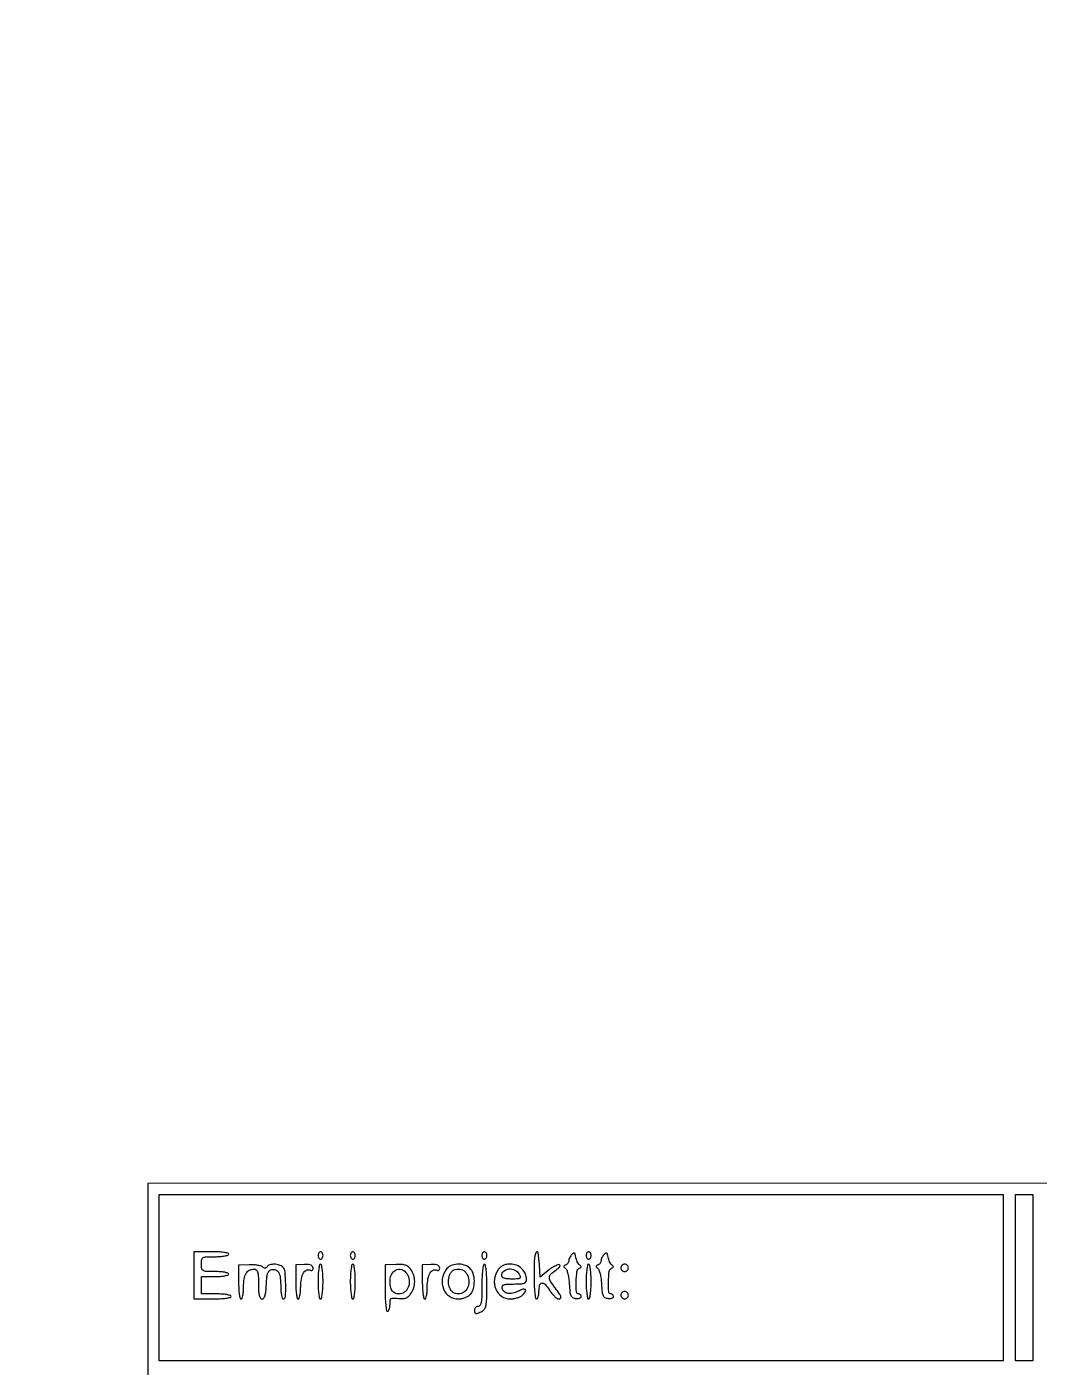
# Model space of a CAD drawing. Extents: x 0 to 836, y 5 to 589.
# Drawn here: x 693.1 to 727.6, y 48.52 to 94.18 of the extents above; entities that cross this region are included whole.
import ezdxf

# ---------------------------------------------------------------- set-up
doc = ezdxf.new("R2010")
doc.units = 0
doc.header["$MEASUREMENT"] = 0

msp = doc.modelspace()

# ---------------------------------------------------------------- linework, layer by layer
for points in [[(201.712326, 537.783562, -0.000001), (217.055896, 537.76491, -0.426088)], [(546.957638, 269.095817, -0.000001), (546.976289, 285.583213, -0.415883)], [(420.497259, 588.710259, 0.000013), (261.145696, 588.714318, 0.000021), (126.989856, 588.708632)], [(718.0002, 320.588723, -0.000011), (717.997333, 194.273324, -0.000202)], [(604.852986, 529.408162, -0.000002), (620.423836, 529.389509, -0.550615)], [(238.738155, 529.614638, -0.000002), (224.300981, 529.63329, -0.415836)], [(308.18842, 529.408162, -0.000002), (322.638019, 529.38951, -0.415836)], [(531.796111, 538.074638, -0.000002), (517.6951, 538.093291, -0.426056)], [(413.368417, 538.074638, -0.000002), (399.676779, 538.093291, -0.415815)], [(693.315638, 481.579418, -0.000002), (693.334294, 494.031443, -0.550517)], [(693.109162, 421.684687, -0.000002), (693.090507, 409.236574, -0.415775)], [(420.462, 4.7376), (836.1018, 4.7376), (836.1018, 4.9491, 0.047675), (836.091092, 5.061147, 0.173074), (836.05527, 5.121825, 0.144586), (835.98451, 5.152374, 0.030103), (835.848, 5.1606), (835.5942, 5.1606), (835.5942, 29.943407, 0.000223), (835.589332, 40.867792, 0.000628), (835.572933, 48.504221, 0.000026), (835.551504, 54.703733, 0.258997), (835.509671, 54.778456, -0.259848), (835.46748, 54.854103), (835.446278, 121.592707, -0.000059), (835.429914, 203.53197, -0.00002), (835.42504, 321.569549)], [(420.2505, 588.3084), (835.2558, 588.3084), (835.2558, 342.125004), (835.2558, 95.941608), (834.226362, 95.917854, 0.005656), (833.744752, 95.901288, 0.018842), (833.42937, 95.874932, 0.021618), (833.219886, 95.840203, 0.266746), (833.161812, 95.78835, 0.435089), (833.190699, 95.735497, 0.036882), (833.361226, 95.705153, 0.021253), (833.660636, 95.687207, 0.004341), (834.19125, 95.6826), (835.2558, 95.6826), (835.2558, 75.251752), (835.2558, 54.820903), (766.24335, 54.799702), (697.2309, 54.7785), (697.209608, 29.96955), (697.188315, 5.1606), (351.216758, 5.1606)], [(718.148241, 147.565102, 0.000075), (718.164575, 211.571705, 0.000026), (718.1694, 303.889409)], [(598.142374, 133.226362, -0.000004), (607.061927, 133.207701, -0.425827)], [(717.979042, 153.570589, -0.000014), (717.95733, 128.915092, -0.566366)], [(697.717276, 143.123208, 0.00005), (697.733914, 112.583717, 0.000756)], [(693.14901, 102.863025, 0.000016), (693.170339, 95.470738, 0.413359)], [(693.254461, 95.470738, 0.000016), (693.27579, 102.851901, 0.000529)], [(718.021458, 99.577156, 0.000051), (718.042926, 95.470452, 0.412653)], [(697.756816, 101.967196, 0.000146), (697.782466, 95.491877, 0.358326)]]:
    msp.add_lwpolyline(points, format="xyb")
for points in [[(726.3756, 51.5637), (726.3756, 48.7296), (711.9936, 48.7296), (697.6116, 48.7296), (697.6116, 51.5637), (697.6116, 54.3978), (711.9936, 54.3978), (726.3756, 54.3978)], [(727.3908, 51.5637), (727.3908, 48.7296), (727.0947, 48.7296), (726.7986, 48.7296), (726.7986, 51.5637), (726.7986, 54.3978), (727.0947, 54.3978), (727.3908, 54.3978)]]:
    msp.add_lwpolyline(points, close=True)
for points in [[(698.796, 51.6483), (698.796, 50.8446), (699.4305, 50.8446, 0.011522), (699.682399, 50.850406, 0.02162), (699.885225, 50.86857, 0.018508), (700.036841, 50.894528, 0.354925), (700.065, 50.9292, 0.339565), (700.039347, 50.962618, 0.024068), (699.91695, 50.989125, 0.025878), (699.75336, 51.007757, 0.015416), (699.5574, 51.0138), (699.0498, 51.0138), (699.0498, 51.3099), (699.0498, 51.606), (699.5151, 51.606, 0.017105), (699.693466, 51.612104, 0.027868), (699.843718, 51.630851, 0.026982), (699.955691, 51.657519, 0.332234), (699.9804, 51.6906, 0.332234), (699.955691, 51.723681, 0.026982), (699.843718, 51.750349, 0.027868), (699.693466, 51.769096, 0.017105), (699.5151, 51.7752, -0.008002), (699.212021, 51.780051, -0.11737), (699.109725, 51.807886, -0.230406), (699.062665, 51.874009, -0.041432), (699.0498, 52.029, -0.041432), (699.062665, 52.183991, -0.230406), (699.109725, 52.250114, -0.11737), (699.212021, 52.277949, -0.008002), (699.5151, 52.2828, 0.017105), (699.693466, 52.288904, 0.027868), (699.843718, 52.307651, 0.026982), (699.955691, 52.334319, 0.332234), (699.9804, 52.3674, 0.350432), (699.952995, 52.4017, 0.020168), (699.8112, 52.427829, 0.022889), (699.621441, 52.446126, 0.01259), (699.3882, 52.452), (698.796, 52.452)], [(703.026, 52.3251, 0.064853), (703.032319, 52.276586, 0.082425), (703.050851, 52.235477, 0.098894), (703.078337, 52.207977, 0.148195), (703.1106, 52.1982, 0.148195), (703.142863, 52.207977, 0.098894), (703.170349, 52.235477, 0.082425), (703.188881, 52.276586, 0.064853), (703.1952, 52.3251, 0.064853), (703.188881, 52.373614, 0.082425), (703.170349, 52.414723, 0.098894), (703.142863, 52.442223, 0.148195), (703.1106, 52.452, 0.148195), (703.078337, 52.442223, 0.098894), (703.050851, 52.414723, 0.082425), (703.032319, 52.373614, 0.064853)], [(704.1258, 52.3251, 0.064853), (704.132119, 52.276586, 0.082425), (704.150651, 52.235477, 0.098894), (704.178137, 52.207977, 0.148195), (704.2104, 52.1982, 0.148195), (704.242663, 52.207977, 0.098894), (704.270149, 52.235477, 0.082425), (704.288681, 52.276586, 0.064853), (704.295, 52.3251, 0.064853), (704.288681, 52.373614, 0.082425), (704.270149, 52.414723, 0.098894), (704.242663, 52.442223, 0.148195), (704.2104, 52.452, 0.148195), (704.178137, 52.442223, 0.098894), (704.150651, 52.414723, 0.082425), (704.132119, 52.373614, 0.064853)], [(708.6096, 52.3251, 0.064853), (708.615919, 52.276586, 0.082425), (708.634451, 52.235477, 0.098894), (708.661937, 52.207977, 0.148195), (708.6942, 52.1982, 0.148195), (708.726463, 52.207977, 0.098894), (708.753949, 52.235477, 0.082425), (708.772481, 52.276586, 0.064853), (708.7788, 52.3251, 0.064853), (708.772481, 52.373614, 0.082425), (708.753949, 52.414723, 0.098894), (708.726463, 52.442223, 0.148195), (708.6942, 52.452, 0.148195), (708.661937, 52.442223, 0.098894), (708.634451, 52.414723, 0.082425), (708.615919, 52.373614, 0.064853)], [(710.3862, 51.6483, 0.008575), (710.391802, 51.321693, 0.017647), (710.409576, 51.066675, 0.013417), (710.434945, 50.875178, 0.368504), (710.4708, 50.8446, 0.251914), (710.503295, 50.862081, 0.064068), (710.530549, 50.917687, 0.049716), (710.549241, 50.998097, 0.032276), (710.5554, 51.093407, -0.048411), (710.576615, 51.312011, -0.318609), (710.651903, 51.383629, -0.253558), (710.762158, 51.342994, -0.03656), (710.912067, 51.144958, 0.023004), (710.9938, 51.030681, 0.029504), (711.079602, 50.934002, 0.030079), (711.158282, 50.864182, 0.165426), (711.21105, 50.845647, 0.135321), (711.284862, 50.865212, 0.342401), (711.304328, 50.913541, 0.085305), (711.257835, 51.010513, 0.008583), (711.1053, 51.21778, -0.021907), (710.944304, 51.449215, -0.150138), (710.908254, 51.581561, -0.199038), (710.957906, 51.691255, -0.043218), (711.124722, 51.822446, 0.025614), (711.211906, 51.886181, 0.072969), (711.26263, 51.941439, 0.17866), (711.272697, 51.981983, 0.292659), (711.251222, 52.008559, 0.169458), (711.193812, 52.007757, 0.032343), (711.096824, 51.965099, 0.031194), (710.98502, 51.897868, 0.02427), (710.87225, 51.81173), (710.5977, 51.580094), (710.572129, 52.016047, 0.023469), (710.529172, 52.421637, 0.729511), (710.462531, 52.432244, 0.104984), (710.3998, 52.195392, 0.012427)], [(711.67635, 52.355784, 0.042353), (711.63588, 52.307314, 0.036032), (711.601664, 52.250104, 0.037585), (711.578121, 52.193127, 0.079342), (711.5706, 52.14603, -0.091862), (711.562715, 52.103474, -0.065334), (711.539536, 52.060731, -0.063602), (711.505279, 52.024283, -0.076118), (711.46485, 52.000191, 0.045307), (711.417142, 51.975595, 0.244678), (711.403006, 51.951149, 0.216177), (711.414193, 51.923257, 0.036112), (711.459759, 51.885544, -0.157015), (711.500448, 51.830909, -0.023962), (711.538558, 51.69874, -0.024837), (711.569245, 51.533067, -0.019234), (711.586659, 51.350353, 0.011502), (711.607655, 51.087028, 0.078477), (711.640945, 50.961481, 0.160354), (711.700998, 50.894892, 0.094753), (711.80325, 50.859866, 0.045002), (711.876138, 50.856136, 0.070854), (711.937685, 50.867353, 0.099259), (711.978871, 50.890914, 0.216622), (711.9936, 50.923316, 0.092378), (711.987163, 50.957858, 0.096128), (711.968749, 50.98722, 0.099346), (711.941279, 51.006871, 0.106123), (711.909, 51.0138, -0.394209), (711.8325, 51.085211, -0.023242), (711.824767, 51.431875, -0.02351), (711.849827, 51.783336, -0.273299), (711.93015, 51.888609, 0.048491), (711.976224, 51.912735, 0.233102), (711.990854, 51.937507, 0.216724), (711.980574, 51.96555, 0.042346), (711.938679, 52.001409, -0.088464), (711.899251, 52.041987, -0.03721), (711.861298, 52.108243, -0.035325), (711.83031, 52.186926, -0.038523), (711.811779, 52.266954, 0.021501), (711.792253, 52.366578, 0.190697), (711.766978, 52.40248, 0.303765), (711.731991, 52.402155, 0.047872)], [(712.1628, 52.3251, 0.064853), (712.169119, 52.276586, 0.082425), (712.187651, 52.235477, 0.098894), (712.215137, 52.207977, 0.148195), (712.2474, 52.1982, 0.148195), (712.279663, 52.207977, 0.098894), (712.307149, 52.235477, 0.082425), (712.325681, 52.276586, 0.064853), (712.332, 52.3251, 0.064853), (712.325681, 52.373614, 0.082425), (712.307149, 52.414723, 0.098894), (712.279663, 52.442223, 0.148195), (712.2474, 52.452, 0.148195), (712.215137, 52.442223, 0.098894), (712.187651, 52.414723, 0.082425), (712.169119, 52.373614, 0.064853)], [(712.77615, 52.355784, 0.042353), (712.73568, 52.307314, 0.036032), (712.701464, 52.250104, 0.037585), (712.677921, 52.193127, 0.079342), (712.6704, 52.14603, -0.091862), (712.662515, 52.103474, -0.065334), (712.639336, 52.060731, -0.063602), (712.605079, 52.024283, -0.076118), (712.56465, 52.000191, 0.045307), (712.516942, 51.975595, 0.244678), (712.502806, 51.951149, 0.216177), (712.513993, 51.923257, 0.036112), (712.559559, 51.885544, -0.157015), (712.600248, 51.830909, -0.023962), (712.638358, 51.69874, -0.024837), (712.669045, 51.533067, -0.019234), (712.686459, 51.350353, 0.011502), (712.707455, 51.087028, 0.078477), (712.740745, 50.961481, 0.160354), (712.800798, 50.894892, 0.094753), (712.90305, 50.859866, 0.045002), (712.975938, 50.856136, 0.070854), (713.037485, 50.867353, 0.099259), (713.078671, 50.890914, 0.216622), (713.0934, 50.923316, 0.092378), (713.086963, 50.957858, 0.096128), (713.068549, 50.98722, 0.099346), (713.041079, 51.006871, 0.106123), (713.0088, 51.0138, -0.394209), (712.9323, 51.085211, -0.023242), (712.924567, 51.431875, -0.02351), (712.949627, 51.783336, -0.273299), (713.02995, 51.888609, 0.048491), (713.076024, 51.912735, 0.233102), (713.090654, 51.937507, 0.216724), (713.080374, 51.96555, 0.042346), (713.038479, 52.001409, -0.088464), (712.999051, 52.041987, -0.03721), (712.961098, 52.108243, -0.035325), (712.93011, 52.186926, -0.038523), (712.911579, 52.266954, 0.021501), (712.892053, 52.366578, 0.190697), (712.866778, 52.40248, 0.303765), (712.831791, 52.402155, 0.047872)], [(700.3188, 51.418823, 0.013104), (700.324706, 51.193508, 0.02347), (700.343066, 51.009306, 0.02093), (700.369271, 50.871661, 0.348349), (700.4034, 50.8446, 0.317955), (700.436335, 50.867899, 0.033516), (700.463149, 50.963886, 0.031739), (700.481889, 51.09503, 0.019623), (700.488, 51.25068, -0.03483), (700.507551, 51.531002, -0.09751), (700.571754, 51.716222, -0.144132), (700.683286, 51.821472, -0.118079), (700.84332, 51.8598, -0.159002), (700.921248, 51.834376, -0.163589), (700.968105, 51.76815, -0.063809), (700.990465, 51.633046, -0.009142), (700.9956, 51.3522, 0.01093), (701.001113, 51.100046, 0.048392), (701.021862, 50.953261, 0.103962), (701.059814, 50.873541, 0.233959), (701.118278, 50.8446, 0.229936), (701.176862, 50.873045, 0.09298), (701.219066, 50.953848, 0.048099), (701.248155, 51.097503, 0.012867), (701.266328, 51.330228, -0.012026), (701.285982, 51.58749, -0.060832), (701.317594, 51.727663, -0.123468), (701.369822, 51.805833, -0.137831), (701.450763, 51.846152, -0.152064), (701.58846, 51.830441, -0.172934), (701.684498, 51.739545, -0.092039), (701.739326, 51.553681, -0.025022), (701.755705, 51.24645, 0.01983), (701.762313, 51.092423, 0.032023), (701.781471, 50.962643, 0.033983), (701.8086, 50.867771, 0.316015), (701.8416, 50.8446, 0.400588), (701.917527, 50.917059, 0.015593), (701.924111, 51.340196, 0.018958), (701.901411, 51.763824, 0.17525), (701.82468, 51.92748, 0.122946), (701.705862, 51.998822, 0.068143), (701.537894, 52.025928, 0.071301), (701.378962, 52.007015, 0.191392), (701.289161, 51.940292, -0.095089), (701.258565, 51.906998, -0.154669), (701.222566, 51.894623, -0.126256), (701.180539, 51.90433, -0.053689), (701.132031, 51.93649, 0.109289), (701.06991, 51.968438, 0.026005), (700.955361, 51.992291, 0.025521), (700.817848, 52.006404, 0.022778), (700.674263, 52.007221), (700.3188, 51.993046)], [(702.2646, 51.423092, 0.012978), (702.270498, 51.195895, 0.02333), (702.288843, 51.010373, 0.020746), (702.31503, 50.871744, 0.348853), (702.3492, 50.8446, 0.319735), (702.382152, 50.868071, 0.032693), (702.408949, 50.965813, 0.03126), (702.42769, 51.099074, 0.019308), (702.4338, 51.257241, -0.043929), (702.458108, 51.533387, -0.090522), (702.533462, 51.735942, -0.163868), (702.643512, 51.830388, -0.238887), (702.768494, 51.81979, 0.127645), (702.802057, 51.809421, 0.189245), (702.83086, 51.819233, 0.146872), (702.850277, 51.849081, 0.071393), (702.8568, 51.894531, 0.154955), (702.838272, 51.952881, 0.14503), (702.789043, 51.991709, 0.080855), (702.700525, 52.011355, 0.02366), (702.5607, 52.012716), (702.2646, 52.001585)], [(703.026, 51.4368, 0.01259), (703.031874, 51.203559, 0.022889), (703.050171, 51.0138, 0.020168), (703.0763, 50.872005, 0.350432), (703.1106, 50.8446, 0.350432), (703.1449, 50.872005, 0.020168), (703.171029, 51.0138, 0.022889), (703.189326, 51.203559, 0.01259), (703.1952, 51.4368, 0.01259), (703.189326, 51.670041, 0.022889), (703.171029, 51.8598, 0.020168), (703.1449, 52.001595, 0.350432), (703.1106, 52.029, 0.350432), (703.0763, 52.001595, 0.020168), (703.050171, 51.8598, 0.022889), (703.031874, 51.670041, 0.01259)], [(704.1258, 51.4368, 0.01259), (704.131674, 51.203559, 0.022889), (704.149971, 51.0138, 0.020168), (704.1761, 50.872005, 0.350432), (704.2104, 50.8446, 0.350432), (704.2447, 50.872005, 0.020168), (704.270829, 51.0138, 0.022889), (704.289126, 51.203559, 0.01259), (704.295, 51.4368, 0.01259), (704.289126, 51.670041, 0.022889), (704.270829, 51.8598, 0.020168), (704.2447, 52.001595, 0.350432), (704.2104, 52.029, 0.350432), (704.1761, 52.001595, 0.020168), (704.149971, 51.8598, 0.022889), (704.131674, 51.670041, 0.01259)], [(705.3102, 51.211583, 0.008758), (705.315815, 50.891036, 0.017916), (705.333615, 50.640246, 0.013753), (705.359027, 50.452011, 0.36761), (705.3948, 50.4216, 0.244277), (705.427262, 50.438466, 0.067438), (705.454549, 50.491164, 0.051887), (705.473234, 50.567705, 0.033951), (705.4794, 50.658412, -0.032148), (705.488244, 50.795817, -0.208799), (705.523085, 50.853911, -0.166277), (705.594688, 50.875227, -0.019007), (705.765073, 50.861874, 0.034026), (705.914485, 50.854668, 0.087064), (706.020415, 50.875428, 0.097772), (706.105589, 50.929081, 0.050724), (706.188073, 51.024586, 0.075117), (706.285248, 51.2202, 0.076306), (706.319602, 51.434726, 0.076844), (706.287986, 51.648371, 0.077834), (706.19336, 51.841465, 0.062865), (706.108394, 51.935161, 0.094751), (706.012993, 51.989748, 0.070409), (705.883887, 52.014603, 0.021857), (705.68576, 52.015772), (705.3102, 52.001567)], [(706.086993, 51.6483, -0.102905), (706.136388, 51.429915, -0.115464), (706.091004, 51.219629, -0.130839), (705.963839, 51.069471, -0.153162), (705.786365, 51.0138, -0.103388), (705.649098, 51.04249, -0.142326), (705.552837, 51.122724, -0.106458), (705.496913, 51.262299, -0.042268), (705.4794, 51.469099, -0.137047), (705.546326, 51.708686, -0.186933), (705.722248, 51.844209, -0.204625), (705.930821, 51.819721, -0.156949)], [(706.5792, 51.423092, 0.012978), (706.585098, 51.195895, 0.02333), (706.603443, 51.010373, 0.020746), (706.62963, 50.871744, 0.348853), (706.6638, 50.8446, 0.319735), (706.696752, 50.868071, 0.032693), (706.723549, 50.965813, 0.03126), (706.74229, 51.099074, 0.019308), (706.7484, 51.257241, -0.043929), (706.772708, 51.533387, -0.090522), (706.848062, 51.735942, -0.163868), (706.958112, 51.830388, -0.238887), (707.083094, 51.81979, 0.127645), (707.116657, 51.809421, 0.189245), (707.14546, 51.819233, 0.146872), (707.164877, 51.849081, 0.071393), (707.1714, 51.894531, 0.154955), (707.152872, 51.952881, 0.14503), (707.103643, 51.991709, 0.080855), (707.015125, 52.011355, 0.02366), (706.8753, 52.012716), (706.5792, 52.001585)], [(707.387697, 51.840976, 0.119249), (707.260424, 51.516343, 0.1324), (707.302995, 51.18296, 0.145033), (707.501224, 50.936991, 0.152262), (707.797585, 50.8446, 0.045403), (707.918175, 50.855573, 0.043237), (708.036874, 50.888157, 0.045735), (708.140546, 50.937692, 0.074661), (708.215788, 50.999311, 0.119667), (708.320575, 51.192331, 0.06903), (708.352743, 51.456176, 0.069991), (708.312103, 51.714113, 0.135624), (708.201089, 51.888988, 0.110056), (708.007208, 51.999055, 0.089252), (707.76924, 52.027525, 0.092816), (707.544474, 51.971553, 0.133439)], [(708.117393, 51.6483, -0.102289), (708.167731, 51.427001, -0.119694), (708.121159, 51.217227, -0.134371), (707.989949, 51.068785, -0.145972), (707.80562, 51.0138, -0.152935), (707.633978, 51.067558, -0.132643), (707.512055, 51.212306, -0.111972), (707.466883, 51.420912, -0.08862), (707.5098, 51.6483, -0.054906), (707.559117, 51.744665, -0.092103), (707.622006, 51.809988, -0.09468), (707.702836, 51.847245, -0.06085), (707.80562, 51.8598, -0.063752), (707.907485, 51.846759, -0.085559), (707.99211, 51.808422, -0.082383), (708.061266, 51.742631, -0.054658)], [(708.6096, 51.3099, -0.00643), (708.604725, 50.930814, -0.037256), (708.584718, 50.7318, -0.088943), (708.546317, 50.627279, -0.266366), (708.4827, 50.5908, 0.099038), (708.43427, 50.581112, 0.097945), (708.393077, 50.553523, 0.097945), (708.365488, 50.51233, 0.099038), (708.3558, 50.4639, 0.065247), (708.367243, 50.376583, 0.298334), (708.403526, 50.344091, 0.145547), (708.47175, 50.353608, 0.015936), (708.615162, 50.424577, 0.128928), (708.701851, 50.504987, 0.094139), (708.750644, 50.627579, 0.041677), (708.773524, 50.839077, 0.006113), (708.7788, 51.270577, 0.009209), (708.773153, 51.577183, 0.018566), (708.755291, 51.818244, 0.014571), (708.729778, 51.99899, 0.365433), (708.6942, 52.029, 0.362465), (708.658884, 51.999526, 0.015687), (708.633238, 51.828075, 0.019442), (708.615292, 51.59914, 0.009838)], [(709.164297, 51.840976, 0.118968), (709.036184, 51.51473, 0.134221), (709.079558, 51.18162, 0.14628), (709.280516, 50.936554, 0.149465), (709.581254, 50.8446, 0.04227), (709.700521, 50.854701, 0.036193), (709.822955, 50.884835, 0.037796), (709.930644, 50.929007, 0.080322), (710.003486, 50.981571, 0.051499), (710.097933, 51.097773, 0.389146), (710.087445, 51.161685, 0.257849), (710.006427, 51.17486, 0.036994), (709.847292, 51.104283, -0.06738), (709.663454, 51.035748, -0.10166), (709.493127, 51.032399, -0.133783), (709.36683, 51.093245, -0.167955), (709.302318, 51.205122, -0.148575), (709.310148, 51.279603, -0.20777), (709.35799, 51.325198, -0.077439), (709.468213, 51.347206, -0.010626), (709.703197, 51.3522, 0.01215), (709.933223, 51.35779, 0.072225), (710.050884, 51.38076, 0.16555), (710.109981, 51.427113, 0.1454), (710.1324, 51.502576, 0.103078), (710.090442, 51.703941, 0.099412), (709.971292, 51.87477, 0.097289), (709.79292, 51.989006, 0.094191), (709.5825, 52.029, 0.040257), (709.444919, 52.017905, 0.065489), (709.332841, 51.984248, 0.072266), (709.241061, 51.925834, 0.062255)], [(709.8786, 51.6906, -0.048527), (709.919018, 51.593495, -0.329941), (709.902723, 51.547423, -0.139944), (709.834799, 51.525261, -0.009325), (709.627777, 51.5214, -0.021601), (709.476656, 51.527932, -0.058251), (709.371558, 51.549539, -0.098883), (709.308819, 51.58515, -0.217698), (709.2864, 51.6342, -0.214764), (709.355893, 51.788526, -0.158723), (709.52987, 51.864094, -0.136523), (709.735698, 51.827401, -0.159229)], [(712.1628, 51.4368, 0.01259), (712.168674, 51.203559, 0.022889), (712.186971, 51.0138, 0.020168), (712.2131, 50.872005, 0.350432), (712.2474, 50.8446, 0.350432), (712.2817, 50.872005, 0.020168), (712.307829, 51.0138, 0.022889), (712.326126, 51.203559, 0.01259), (712.332, 51.4368, 0.01259), (712.326126, 51.670041, 0.022889), (712.307829, 51.8598, 0.020168), (712.2817, 52.001595, 0.350432), (712.2474, 52.029, 0.350432), (712.2131, 52.001595, 0.020168), (712.186971, 51.8598, 0.022889), (712.168674, 51.670041, 0.01259)], [(713.3472, 51.9021, 0.099038), (713.356888, 51.85367, 0.097945), (713.384477, 51.812477, 0.097945), (713.42567, 51.784888, 0.099038), (713.4741, 51.7752, 0.099038), (713.52253, 51.784888, 0.097945), (713.563723, 51.812477, 0.097945), (713.591312, 51.85367, 0.099038), (713.601, 51.9021, 0.099038), (713.591312, 51.95053, 0.097945), (713.563723, 51.991723, 0.097945), (713.52253, 52.019312, 0.099038), (713.4741, 52.029, 0.099038), (713.42567, 52.019312, 0.097945), (713.384477, 51.991723, 0.097945), (713.356888, 51.95053, 0.099038)], [(713.3472, 50.9715, 0.099038), (713.356888, 50.92307, 0.097945), (713.384477, 50.881877, 0.097945), (713.42567, 50.854288, 0.099038), (713.4741, 50.8446, 0.099038), (713.52253, 50.854288, 0.097945), (713.563723, 50.881877, 0.097945), (713.591312, 50.92307, 0.099038), (713.601, 50.9715, 0.099038), (713.591312, 51.01993, 0.097945), (713.563723, 51.061123, 0.097945), (713.52253, 51.088712, 0.099038), (713.4741, 51.0984, 0.099038), (713.42567, 51.088712, 0.097945), (713.384477, 51.061123, 0.097945), (713.356888, 51.01993, 0.099038)]]:
    msp.add_lwpolyline(points, format="xyb", close=True)

doc.saveas('drawing.dxf')
